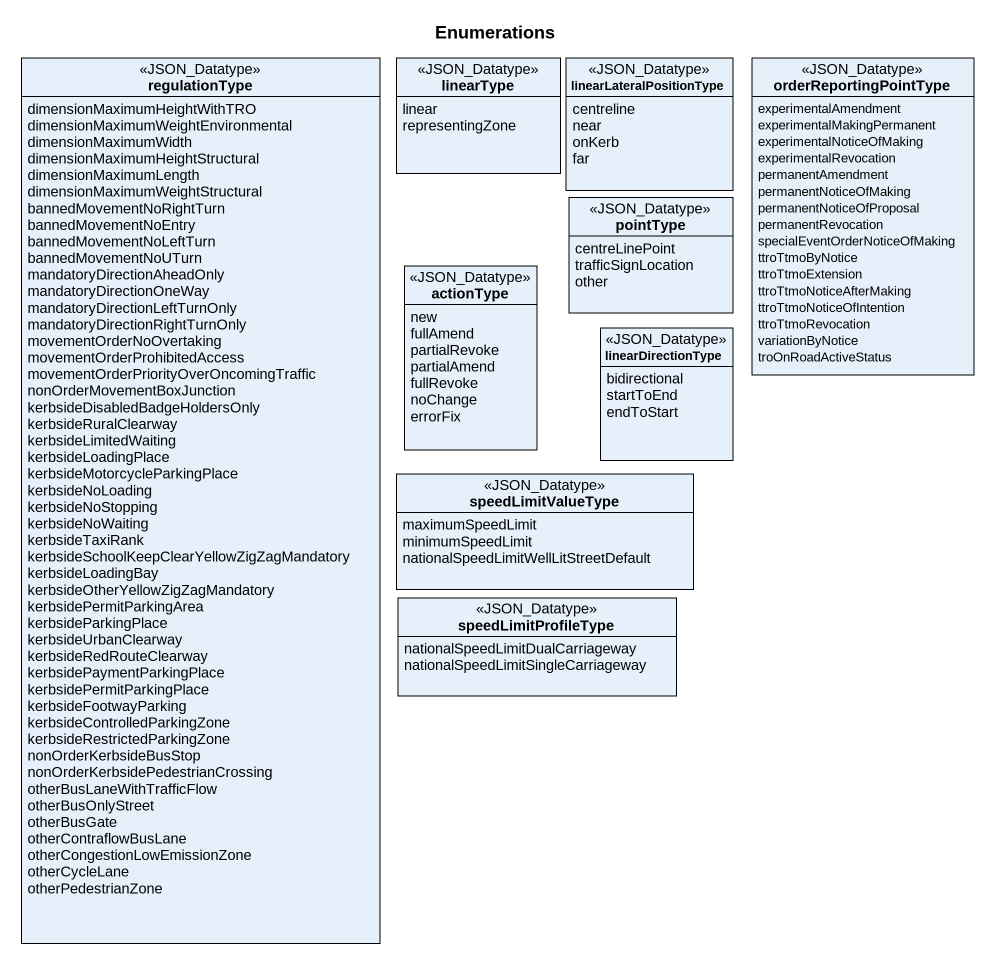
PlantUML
@startuml
title Enumerations
hide circle
hide empty members
enum regulationType <<JSON_Datatype>> {
  dimensionMaximumHeightWithTRO
  dimensionMaximumWeightEnvironmental
  dimensionMaximumWidth
  dimensionMaximumHeightStructural
  dimensionMaximumLength
  dimensionMaximumWeightStructural
  bannedMovementNoRightTurn
  bannedMovementNoEntry
  bannedMovementNoLeftTurn
  bannedMovementNoUTurn
  mandatoryDirectionAheadOnly
  mandatoryDirectionOneWay
  mandatoryDirectionLeftTurnOnly
  mandatoryDirectionRightTurnOnly
  movementOrderNoOvertaking
  movementOrderProhibitedAccess
  movementOrderPriorityOverOncomingTraffic
  nonOrderMovementBoxJunction
  kerbsideDisabledBadgeHoldersOnly
  kerbsideRuralClearway
  kerbsideLimitedWaiting
  kerbsideLoadingPlace
  kerbsideMotorcycleParkingPlace
  kerbsideNoLoading
  kerbsideNoStopping
  kerbsideNoWaiting
  kerbsideTaxiRank
  kerbsideSchoolKeepClearYellowZigZagMandatory
  kerbsideLoadingBay
  kerbsideOtherYellowZigZagMandatory
  kerbsidePermitParkingArea
  kerbsideParkingPlace
  kerbsideUrbanClearway
  kerbsideRedRouteClearway
  kerbsidePaymentParkingPlace
  kerbsidePermitParkingPlace
  kerbsideFootwayParking
  kerbsideControlledParkingZone
  kerbsideRestrictedParkingZone
  nonOrderKerbsideBusStop
  nonOrderKerbsidePedestrianCrossing
  otherBusLaneWithTrafficFlow
  otherBusOnlyStreet
  otherBusGate
  otherContraflowBusLane
  otherCongestionLowEmissionZone
  otherCycleLane
  otherPedestrianZone
}
enum linearType <<JSON_Datatype>> {
  linear
  representingZone
}
enum linearLateralPositionType <<JSON_Datatype>> {
  centreline
  near
  onKerb
  far
}
enum orderReportingPointType <<JSON_Datatype>> {
  experimentalAmendment
  experimentalMakingPermanent
  experimentalNoticeOfMaking
  experimentalRevocation
  permanentAmendment
  permanentNoticeOfMaking
  permanentNoticeOfProposal
  permanentRevocation
  specialEventOrderNoticeOfMaking
  ttroTtmoByNotice
  ttroTtmoExtension
  ttroTtmoNoticeAfterMaking
  ttroTtmoNoticeOfIntention
  ttroTtmoRevocation
  variationByNotice
  troOnRoadActiveStatus
}
enum pointType <<JSON_Datatype>> {
  centreLinePoint
  trafficSignLocation
  other
}
enum actionType <<JSON_Datatype>> {
  new
  fullAmend
  partialRevoke
  partialAmend
  fullRevoke
  noChange
  errorFix
}
enum linearDirectionType <<JSON_Datatype>> {
  bidirectional
  startToEnd
  endToStart
}
enum speedLimitValueType <<JSON_Datatype>> {
  maximumSpeedLimit
  minimumSpeedLimit
  nationalSpeedLimitWellLitStreetDefault
}
enum speedLimitProfileType <<JSON_Datatype>> {
  nationalSpeedLimitDualCarriageway
  nationalSpeedLimitSingleCarriageway
}
@enduml
